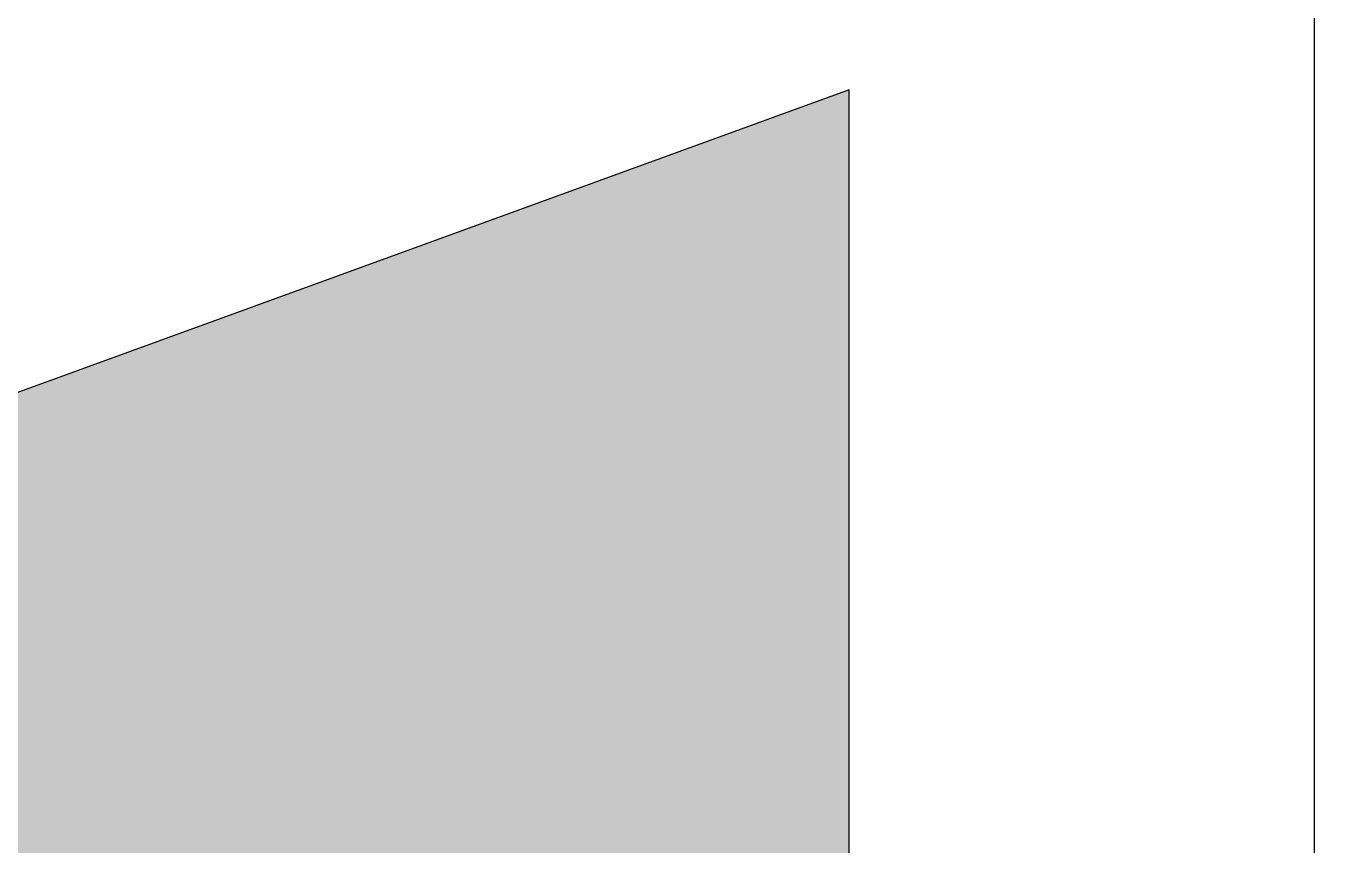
# Model space of a CAD drawing. Header units: metres. Extents: x 147 to 427, y -16 to 162.
# Drawn here: x 169.9579 to 170.0683, y 80.6652 to 80.7347 of the extents above; entities that cross this region are included whole.
import ezdxf

# ---------------------------------------------------------------- set-up
doc = ezdxf.new("R2010")
doc.units = ezdxf.units.M
doc.layers.add('1053_ARQ_BASE_MATADOURO_dwg', color=7, linetype='Continuous', lineweight=5, true_color=0x767676)
for name, color, linetype, lineweight in [('A-ANNO-DIMS', 7, 'Continuous', 5), ('A-ANNO-DIMS-50', 7, 'Continuous', 5), ('A-EQUIPAMENTOS', 7, 'Continuous', 5), ('A_lay', 7, 'Continuous', 5), ('P-PIPE-IDEN', 7, 'Continuous', 5)]:
    doc.layers.add(name, color=color, linetype=linetype, lineweight=lineweight)
doc.styles.add('Century Gothic_1', font='GOTHIC.TTF', dxfattribs={"height": 0.075})
doc.dimstyles.new('Setores_1_5', dxfattribs={"dimscale": 0.3048, "dimtxt": 0.07831262022881443, "dimasz": 0.5208333333333333, "dimexe": 0.3937007874015747, "dimexo": 0.2460629921259842, "dimgap": 0.2870734908136483, "dimtad": 1, "dimrnd": 0.01, "dimzin": 0, "dimdsep": 46, "dimtxsty": 'Century Gothic_1', "dimblk1": 'OBLIQUE', "dimblk2": 'OBLIQUE', "dimsah": 1, "dimcen": 0.09, "dimazin": 0, "dimtfac": 1, "dimtdec": 4, "dimtix": 1, "dimtmove": 0, "dimatfit": 3, "dimfxl": 1, "dimtvp": 1, "dimtolj": 1, "dimtzin": 0, "dimarcsym": 2})

# ---------------------------------------------------------------- blocks, each defined once
blk = doc.blocks.new('1053_ARQ_BASE_MATADOURO_dwg_arq geral tgov-4039641-BANHEIROS E VESTIÁRIO')
at = {"layer": 'A_lay', "true_color": 0xaaaaaa}
h = blk.add_hatch(dxfattribs=at)
h.set_pattern_fill('FP_2', color=253, style=0, pattern_type=2)
h.set_pattern_definition([(90, (-0.43, 0), (-0.6125, 3.750480822388769e-17), []), (180, (-0.43, 0), (-7.500961644777538e-17, -0.6125), [])])
h.paths.add_polyline_path([(28.86165809004769, -2.56721354479967), (28.86122966577699, -2.56721354479967), (28.86153817293981, -2.56749997516411)])
h.paths.add_polyline_path([(30.2482296655655, -1.360337723046473), (30.26237180118934, -1.346195587888295), (30.6159251917854, -1.699748978018694), (30.60178305616156, -1.713891113176873), (30.49587755336851, -1.607985610523314)])
h.paths.add_polyline_path([(28.44822966563535, -2.590337723493509), (28.81143735733873, -2.590337723493509), (28.81230898691871, -2.58464445636208), (28.8185086128167, -2.584118906497864), (28.82272822869066, -2.583180386026429), (28.81398975905625, -2.582610914488294), (28.83495522572088, -2.57111201848449), (28.83522966530757, -2.57111201848449), (28.83475389383533, -2.56721354479967), (28.82766758750804, -2.566752702683052), (28.82784901535905, -2.531764418520888), (28.82935890737823, -2.52946950403056), (28.83033918387648, -2.529386299058109), (28.83033918387648, -2.53081953147027), (28.83475389383533, -2.529654912327612), (28.83849361832507, -2.529260466487376), (28.83519683452662, -2.529079990610639), (28.83230822877009, -2.529079990610639), (28.83244076533282, -2.527990126248663), (28.84363069707286, -2.527990126248663), (28.84845663855147, -2.451804867368801), (28.85332281400346, -2.527990126248663), (28.8641511023145, -2.52824114685007), (28.8641511023145, -2.529079990610639), (28.85934836442302, -2.529569412834371), (28.86105634874449, -2.532213544799669), (28.86153817293981, -2.529370996490786), (28.86318337958887, -2.529491669047812), (28.86458401039983, -2.531318225015958), (28.86467251455278, -2.530331478504449), (28.86745841353565, -2.530615062280771), (28.86745841353565, -2.53158807162526), (28.86745841353565, -2.532213544799669), (28.86882147598412, -2.532572692486232), (28.86882147598412, -2.56721354479967), (28.86165809004769, -2.56721354479967), (28.86156139251205, -2.57111201848449), (28.8625528999188, -2.57111201848449), (28.88315325235816, -2.583180386026429), (28.87848461745907, -2.583665235818134), (28.8784193125925, -2.583790940594822), (28.8737311023939, -2.583180386026429), (28.87380640573243, -2.583851335952614), (28.88439815724942, -2.585121194703789), (28.88518967951507, -2.590337723493509), (29.2482296655655, -2.590337723493509), (29.2482296655655, -1.340337723493507), (29.54822966561206, -1.340337723493507), (29.54822966561206, -1.360337723046473), (29.26822966558412, -1.360337723046473), (29.26822966558412, -2.590337723493509), (30.14822966558878, -2.590337723493509), (30.14822966558878, -1.340337723493507), (30.2482296655655, -1.340337723493507), (30.2482296655655, -1.360337723046473), (30.16822966560741, -1.360337723046473), (30.16822966560741, -2.590337723493509), (31.04822966561206, -2.590337723493509), (31.04822966561206, -1.360337724909118), (30.84822966554222, -1.360337724909118), (30.84822966554222, -1.340337725356151), (30.86822966556085, -1.340337725356151), (30.86822966556085, -0.9803377259522), (30.59822966554222, -0.7203377243130712), (30.59822966565863, 0.7096622604877493), (28.44822966563535, 0.7096622753889062), (28.44822966563535, -0.5203377231954851), (29.74655514128991, -0.5203377231954851), (29.74655514128991, -0.5403377227484514), (28.44822966563535, -0.5403377246110954), (28.44822966563535, -1.340337723493507), (28.64822966558878, -1.340337723493507), (28.64822966558878, -1.360337723046473), (28.44822966563535, -1.360337723046473), (28.44822966563535, -2.460529452374502)])
h.paths.add_polyline_path([(30.44759136193917, -2.584848087280922), (30.44451536529251, -2.58279742300504), (30.45135091664289, -2.584848085418278)])
h.paths.add_polyline_path([(30.77929010859244, -2.584848027676277), (30.78680921028345, -2.583480917240759), (30.78434841532745, -2.584848025813629)])
h.paths.add_polyline_path([(29.54554933460914, -2.584847997873954), (29.5424733380789, -2.582797333598072), (29.54930888942928, -2.58484799601131)])
h.paths.add_polyline_path([(29.87724808137883, -2.584847938269314), (29.88476718303401, -2.583480827840306), (29.88230638811384, -2.584847936406665)])
h.paths.add_polyline_path([(30.42303761735112, -2.580063207074932), (30.41971968789604, -2.578219912946161), (30.41893628740041, -2.573911214418962), (30.42006266599362, -2.575600781685322)])
h.paths.add_polyline_path([(30.79296120497877, -2.580063141749738), (30.79706253274364, -2.573911147192054), (30.79627913353053, -2.578219847753575), (30.79529617521494, -2.578765935836972)])
h.paths.add_polyline_path([(29.52099559013751, -2.580063117667969), (29.51767766068243, -2.578219823539193), (29.51689426018703, -2.573911125012332), (29.51953902051077, -2.577878264034065)])
h.paths.add_polyline_path([(29.89091917781465, -2.580063052268529), (29.89502050548957, -2.57391105784577), (29.8942371062005, -2.578219758346607)])
h.paths.add_polyline_path([(30.00230657213067, -2.575519589203923), (30.00230656327702, -2.575518269867105), (30.00618763736436, -2.575518785918077)])
h.paths.add_polyline_path([(30.90434859934423, -2.57551958920391), (30.90434859049058, -2.575518269867083), (30.90822966457792, -2.57551878591806)])
h.paths.add_polyline_path([(28.85650297218246, -2.532213544799669), (28.85657379138359, -2.532213544799669), (28.85647120766638, -2.529079990610639), (28.85425680585475, -2.529472695979467), (28.85598023139357, -2.532213544799669)])
h.paths.add_polyline_path([(30.78657894895898, -2.524695200845533), (30.78623717231696, -2.524695200845533), (30.78657900128842, -2.524011542436892)])
h.paths.add_polyline_path([(30.78862961265278, -2.519910316914251), (30.78908353722898, -2.514431212946787), (30.78924721835009, -2.512942873881523), (30.79036333341775, -2.516442873881527), (30.78871428244395, -2.519740977701445)])
h.paths.add_polyline_path([(29.88658758543917, -2.519910227507283), (29.88704152428249, -2.514431209606268), (29.88720523580492, -2.512942873881541), (29.88832126139325, -2.516442873881544), (29.88667225547447, -2.519740887684996)])
h.paths.add_polyline_path([(30.41870602068976, -2.495302408933572), (30.41870601533466, -2.464542441070012), (30.43221135760806, -2.465057265461519), (30.43221136252415, -2.493251742795041), (30.42200203195389, -2.494801938914047)])
h.paths.add_polyline_path([(29.51666399347615, -2.495302319526604), (29.51666398800463, -2.464542351663044), (29.53016933028014, -2.4650572655691), (29.53016933531054, -2.493251653388074), (29.51996001306411, -2.494801848243183)])
h.paths.add_polyline_path([(30.41870601533466, -2.464542441070012), (30.41756915824973, -2.464542441070012), (30.41756915103198, -2.424212707206538), (30.41870601513995, -2.463685025172722)])
h.paths.add_polyline_path([(29.51552713103612, -2.464542351663044), (29.51552712440044, -2.427651708945565), (29.51666398800463, -2.464542351663044)])
h.paths.add_polyline_path([(30.78378741824945, -2.433098848838327), (30.78242030794324, -2.428313971251623), (30.7837874176914, -2.429954502731492)])
h.paths.add_polyline_path([(30.41756915103198, -2.424212707206538), (30.41756909061478, -2.100627142573209), (30.58367297111565, -2.405073141679099), (30.43491494837433, -2.405399301581722), (30.42833098139144, -2.407012677876458), (30.42223002925239, -2.411752946598003), (30.41893625946269, -2.416693603619865)])
h.paths.add_polyline_path([(30.77900253294521, -2.424212642013961), (30.7749012033457, -2.420794868841701), (30.77648417290786, -2.421190610155395)])
h.paths.add_polyline_path([(30.79842955851947, -2.100627075880696), (30.41756909061478, -2.100627142573209), (30.42934008184708, -2.05376714263634), (30.44981277353398, -2.014339805767838), (30.48046184225518, -1.979505125818539), (30.51858262361768, -1.953054674613346), (30.56241502488994, -1.936480346774968), (30.6079992948502, -1.930922831335963), (30.65405675880409, -1.936538020983914), (30.69741597383371, -1.953054643297821), (30.73553676445971, -1.979505081152349), (30.76618584538071, -2.014339750367719), (30.78756765724981, -2.055517881236428), (30.79573767303184, -2.089447745171745)])
h.paths.add_polyline_path([(30.79842961573802, -2.424212639193179), (30.79706250492038, -2.416693536564643), (30.79203454853548, -2.409923792997445), (30.78680918063056, -2.406440215185218), (30.77638536019762, -2.405073108666893), (30.58367297111565, -2.405073141679099), (30.79842955851947, -2.100627075880696), (30.79842961278592, -2.407517779916967)])
h.paths.add_polyline_path([(29.51552712381837, -2.424212617799571), (29.51571386876221, -2.100969442399114), (29.68163094378562, -2.405073052272135), (29.53287289831711, -2.405399216328143), (29.52628895443489, -2.407012588287278), (29.5201880020388, -2.411752857016373), (29.51689423213267, -2.416693514212897)])
h.paths.add_polyline_path([(29.87696050561518, -2.424212552606993), (29.87285917601568, -2.420794779434733), (29.87444214569424, -2.421190520748427)])
h.paths.add_polyline_path([(29.89638753118944, -2.100626986473732), (29.51552706328475, -2.100627053166241), (29.52638894875626, -2.055517854717913), (29.54777074620395, -2.01433971636087), (29.57841981492514, -1.979505036411575), (29.61654059628765, -1.953054585206378), (29.65989980553283, -1.936537947707201), (29.70595726752016, -1.930922741928995), (29.75201473147406, -1.936537931576946), (29.79537394650369, -1.953054553890857), (29.83349473712968, -1.979504991745381), (29.86414381805067, -2.014339660960751), (29.88552562991978, -2.055517791829465), (29.89369566723023, -2.089447745171745)])
h.paths.add_polyline_path([(29.89638758854127, -2.424212550519243), (29.89502047759035, -2.416693447157675), (29.88999252132189, -2.409923703656415), (29.88476715341696, -2.40644012577825), (29.87434333298403, -2.40507301925993), (29.68163094378562, -2.405073052272135), (29.89638753118944, -2.100626986473732), (29.89638758558231, -2.407517779916967)])
h.paths.add_polyline_path([(30.58969695052976, -2.32921483288348), (30.62561822575805, -2.329214826367314), (30.66194792795159, -2.319375180460287), (30.69324770406942, -2.301494435001893), (30.71801093979276, -2.27797728971775), (30.73698633857728, -2.247702345868998), (30.74784651808887, -2.213462098863433), (30.74752742962087, -2.094816030906604), (30.73493915911207, -2.06027734953657), (30.71529455341231, -2.031302455198717), (30.69050863486311, -2.008670457061636), (30.65737958480121, -1.991465066871479), (30.62480134461059, -1.983383277495961), (30.58932593187689, -1.983569736789599), (30.55390516128363, -1.993065998136673), (30.52372324467544, -2.009699940330753), (30.49726750440058, -2.034791372808406), (30.47803125243415, -2.065698772480494), (30.46746859359932, -2.097209360046874), (30.4674686162036, -2.213462149724299), (30.47881792016721, -2.248482762544358), (30.49844838936314, -2.279126730576162), (30.52348744410155, -2.302839217420713), (30.55544323887973, -2.320368699633563), (30.58939857113137, -2.329137775426342)])
h.paths.add_polyline_path([(29.68765492325552, -2.329214743549654), (29.72357619848865, -2.329214737033492), (29.75990568924137, -2.319375208134628), (29.79120558244459, -2.301494435001893), (29.81596891257917, -2.277977200239274), (29.83494431127793, -2.247702256476844), (29.84580449075885, -2.213462009456465), (29.84548542300569, -2.094816001203307), (29.83289713189847, -2.060277260242108), (29.81325262408689, -2.031302455198734), (29.78846660759369, -2.008670367603345), (29.75533755758763, -1.991464977412222), (29.72275931734098, -1.983383188016359), (29.68698736437846, -1.983646528821706), (29.65186313407005, -1.993065908630943), (29.62168121746186, -2.009699850817071), (29.59522541957561, -2.034791372808423), (29.57598922522056, -2.065698682978744), (29.56542656638725, -2.097209270640218), (29.56542658898999, -2.213462060317331), (29.5767759489504, -2.248482762544358), (29.59640636214956, -2.279126641251818), (29.6214454168266, -2.302839128065004), (29.65340121166614, -2.320368610308543), (29.68735654391778, -2.329137686108122)])
h.paths.add_polyline_path([(30.59074992519905, -2.32344952860969), (30.55674209072578, -2.314558211548431), (30.52710958853673, -2.298302549595697), (30.50193889528505, -2.274729981716723), (30.48283833032479, -2.243906620715845), (30.47267730394397, -2.212873516604235), (30.47267728322181, -2.097797991633311), (30.48381721614394, -2.065625729343797), (30.50323441100274, -2.03643607271421), (30.52750308787255, -2.014068642824193), (30.55910058903713, -1.997363271331742), (30.59038235557691, -1.989314122993642), (30.62442818053013, -1.989128732621455), (30.65769842215474, -1.997363271331742), (30.68757330392922, -2.013197009460309), (30.71315269322926, -2.03643607271421), (30.73181805793267, -2.064275285686633), (30.74330769630634, -2.096324322745138), (30.74324599837355, -2.213061967272683), (30.73257696256978, -2.245646637971157), (30.71404614839312, -2.274729943854919), (30.68887546355699, -2.298302520719988), (30.65864080954062, -2.314888522398786), (30.6252351358723, -2.323449522453976), (30.59552052681367, -2.323449527758128)])
h.paths.add_polyline_path([(29.6887078979196, -2.323449439128542), (29.65470020050189, -2.314558197255888), (29.62506756126285, -2.298302460133975), (29.59989686800311, -2.274729892273367), (29.58079630311121, -2.243906531562965), (29.57063527661396, -2.212873427197267), (29.57063525600312, -2.097797902250093), (29.5817751889206, -2.065625639956645), (29.60119228678591, -2.03643607271421), (29.62546106064458, -2.014068553427508), (29.65705821436402, -1.997363271331759), (29.68834032835017, -1.989314033588372), (29.72238615330556, -1.989128643213192), (29.75565656363072, -1.997363271331759), (29.78553127671018, -2.013196920049543), (29.81111072595972, -2.03643607271421), (29.83050283815423, -2.066302542804921), (29.84126566909273, -2.09632423333817), (29.84120397115996, -2.213061877873824), (29.83050283815423, -2.245696923666694), (29.81200412111729, -2.274729854428573), (29.78683343626933, -2.298302431271234), (29.75659878225052, -2.314888432931732), (29.72319310858619, -2.323449432975587), (29.69347867125912, -2.323449438277326)])
h.paths.add_polyline_path([(30.60857138324098, -2.25447631502638), (30.62310321917524, -2.252825657057206), (30.63689462355122, -2.247957793800116), (30.64924289218044, -2.240120754230726), (30.64648892951683, -2.202238913625408), (30.64463153221383, -2.192954525360437), (30.64053744800048, -2.184417062935926), (30.63446061876637, -2.177156075630092), (30.62677796921989, -2.171621937382629), (30.61796602755174, -2.168157911656244), (30.60857136803869, -2.166978859990815), (30.59917670893084, -2.16815791488489), (30.58901483686958, -2.172594357307189), (30.58268212080859, -2.177156084527409), (30.57660529406986, -2.184417073921656), (30.57251121279056, -2.192954537753176), (30.57065381867831, -2.202238926656479), (30.56789986859095, -2.240120770409632), (30.58173542739668, -2.248482762544358), (30.59403954665009, -2.252825662837893), (30.60822966457796, -2.25443749965329)])
h.paths.add_polyline_path([(29.70652935592385, -2.254476225580069), (29.72106119185742, -2.252825567629408), (29.73485259624226, -2.247957704405766), (29.74720086489629, -2.240120664880644), (29.74444690230322, -2.202238824218445), (29.74258950499999, -2.192954435952807), (29.7384954207861, -2.184416973527771), (29.73241859155121, -2.177155986221686), (29.72473594200381, -2.171621847974314), (29.71592400033472, -2.168157822248405), (29.70652934082086, -2.166978770583847), (29.69713468171245, -2.168157825479144), (29.68697280965599, -2.172594267899663), (29.68064009359034, -2.177155995124751), (29.67456326685243, -2.184416984520605), (29.6704691855745, -2.19295444835355), (29.66861179146408, -2.202238837257932), (29.66585784126092, -2.240120681002673), (29.67969365346553, -2.248482762544358), (29.69199751933597, -2.252825573389763), (29.70618763736437, -2.254437410218687)])
h.paths.add_polyline_path([(28.82396559685022, -1.784601790830426), (28.80982346122638, -1.770459655672243), (29.23408752994165, -1.346195587888295), (29.2482296655655, -1.360337723046473), (28.89897823685425, -1.709589150991065)])
h.paths.add_polyline_path([(29.72396559687351, -1.784601790830426), (29.70982346124967, -1.770459655672243), (30.13408752996494, -1.346195587888295), (30.14822966558878, -1.360337723046473), (29.89622469502815, -1.612342693053915)])
at = {"layer": 'A-EQUIPAMENTOS', "color": 253, "true_color": 0xaaaaaa, "flags": 128}
blk.add_lwpolyline([(30.16822966560722, -2.590337723493576), (30.16822966560722, -1.360337723046541), (30.2482296655653, -1.360337723046541), (30.26237180118915, -1.34619558788836), (30.61592519178521, -1.699748978018761), (30.60178305616137, -1.713891113176942), (30.2482296655653, -1.360337723046541), (30.2482296655653, -1.340337723493576), (30.14822966558859, -1.340337723493576), (30.14822966558859, -2.590337723493576)], dxfattribs=at)
blk = doc.blocks.new('1053_ARQ_BASE_MATADOURO_dwg-3625622-BANHEIROS E VESTIÁRIO')
blk.add_blockref('1053_ARQ_BASE_MATADOURO_dwg_arq geral tgov-4039641-BANHEIROS E VESTIÁRIO', (130.2097949645677, 83.1860339743535))
blk = doc.blocks.new('DIMBLOCK14-BANHEIROS E VESTIÁRIO')
at = {"layer": 'A-ANNO-DIMS-50'}
for p, q in [((169.6250981894652, 81.33650048790916), (169.6250981894652, 81.45650048790917)), ((169.9250981894652, 81.33650048790916), (169.9250981894652, 81.45650048790917)), ((169.6250981894652, 81.33650048790916), (169.9250981894652, 81.33650048790916)), ((169.6250981894652, 81.33650048790916), (169.6250981894652, 81.28842308516907)), ((169.9250981894652, 81.33650048790916), (169.9250981894652, 80.7643407753052))]:
    blk.add_line(p, q, dxfattribs=at)
at = {"layer": 'A-ANNO-DIMS-50', "lineweight": 25}
for p, q in [((169.6250981894652, 81.33650048790916), (169.7044731894652, 81.41587548790918)), ((169.9250981894652, 81.33650048790916), (170.0044731894652, 81.41587548790918)), ((169.6250981894652, 81.33650048790916), (169.5457231894652, 81.25712548790916)), ((169.9250981894652, 81.33650048790916), (169.8457231894652, 81.25712548790916))]:
    blk.add_line(p, q, dxfattribs=at)
at = {"layer": 'A-ANNO-DIMS-50', "color": 0, "insert": (169.6097715467599, 81.52013246479632), "char_height": 0.07499999999999998, "width": 0.3967839424926597, "attachment_point": 1, "line_spacing_factor": 0.9845015114479527, "style": 'Century Gothic_1'}
blk.add_mtext('0,30 m', dxfattribs=at)
blk = doc.blocks.new('_Oblique')
at = {"color": 0, "linetype": 'ByBlock', "lineweight": -2}
blk.add_line((-0.5, -0.5), (0.5, 0.5), dxfattribs=at)
blk = doc.blocks.new('Anotacao_Tuboseta - Fluxo 2-2612755-BANHEIROS E VESTIÁRIO')
at = {"layer": 'P-PIPE-IDEN'}
blk.add_hatch(color=256, dxfattribs=at).paths.add_polyline_path([(1.586231146433193e-18, -0.001081966444346089), (-0.002972678374448487, -1.321859288694327e-19), (-2.194438901061069e-18, 0.001081966444346086)])
for p, q in [((-1.057487430955462e-18, 0.001081966444346087), (-0.002972678374448487, -1.321859288694327e-19)), ((1.281303712482438e-18, -0.001081966444346089), (-2.194438901061069e-18, 0.001081966444346086))]:
    blk.add_line(p, q, dxfattribs=at)

msp = doc.modelspace()

# ---------------------------------------------------------------- block references
at = {"layer": '1053_ARQ_BASE_MATADOURO_dwg', "color": 253, "true_color": 0xaaaaaa}
msp.add_blockref('1053_ARQ_BASE_MATADOURO_dwg-3625622-BANHEIROS E VESTIÁRIO', (9.709115587533281, 0), dxfattribs=at)
at = {"layer": 'P-PIPE-IDEN', "xscale": 49.99999999999998, "yscale": 49.99999999999998, "zscale": 49.99999999999998}
msp.add_blockref('Anotacao_Tuboseta - Fluxo 2-2612755-BANHEIROS E VESTIÁRIO', (170.0276852667174, 80.67515636455987), dxfattribs=at)

# ---------------------------------------------------------------- dimensions: what is measured, and where the dimension line sits
at = {"layer": 'A-ANNO-DIMS'}
dim = msp.add_linear_dim(base=(169.9250981894652, 81.33650048790916), p1=(169.6250981894652, 81.21342308516907), p2=(169.9250981894652, 80.6893407753052), dimstyle='Setores_1_5', override={"dimpost": '<>', "dimfxl": 0.6038727245970443}, dxfattribs=at)
dim.commit()
dim.dimension.update_dxf_attribs({"geometry": 'DIMBLOCK14-BANHEIROS E VESTIÁRIO', "text_midpoint": (169.7750981894652, 81.46338695998823)})

doc.saveas('drawing.dxf')
